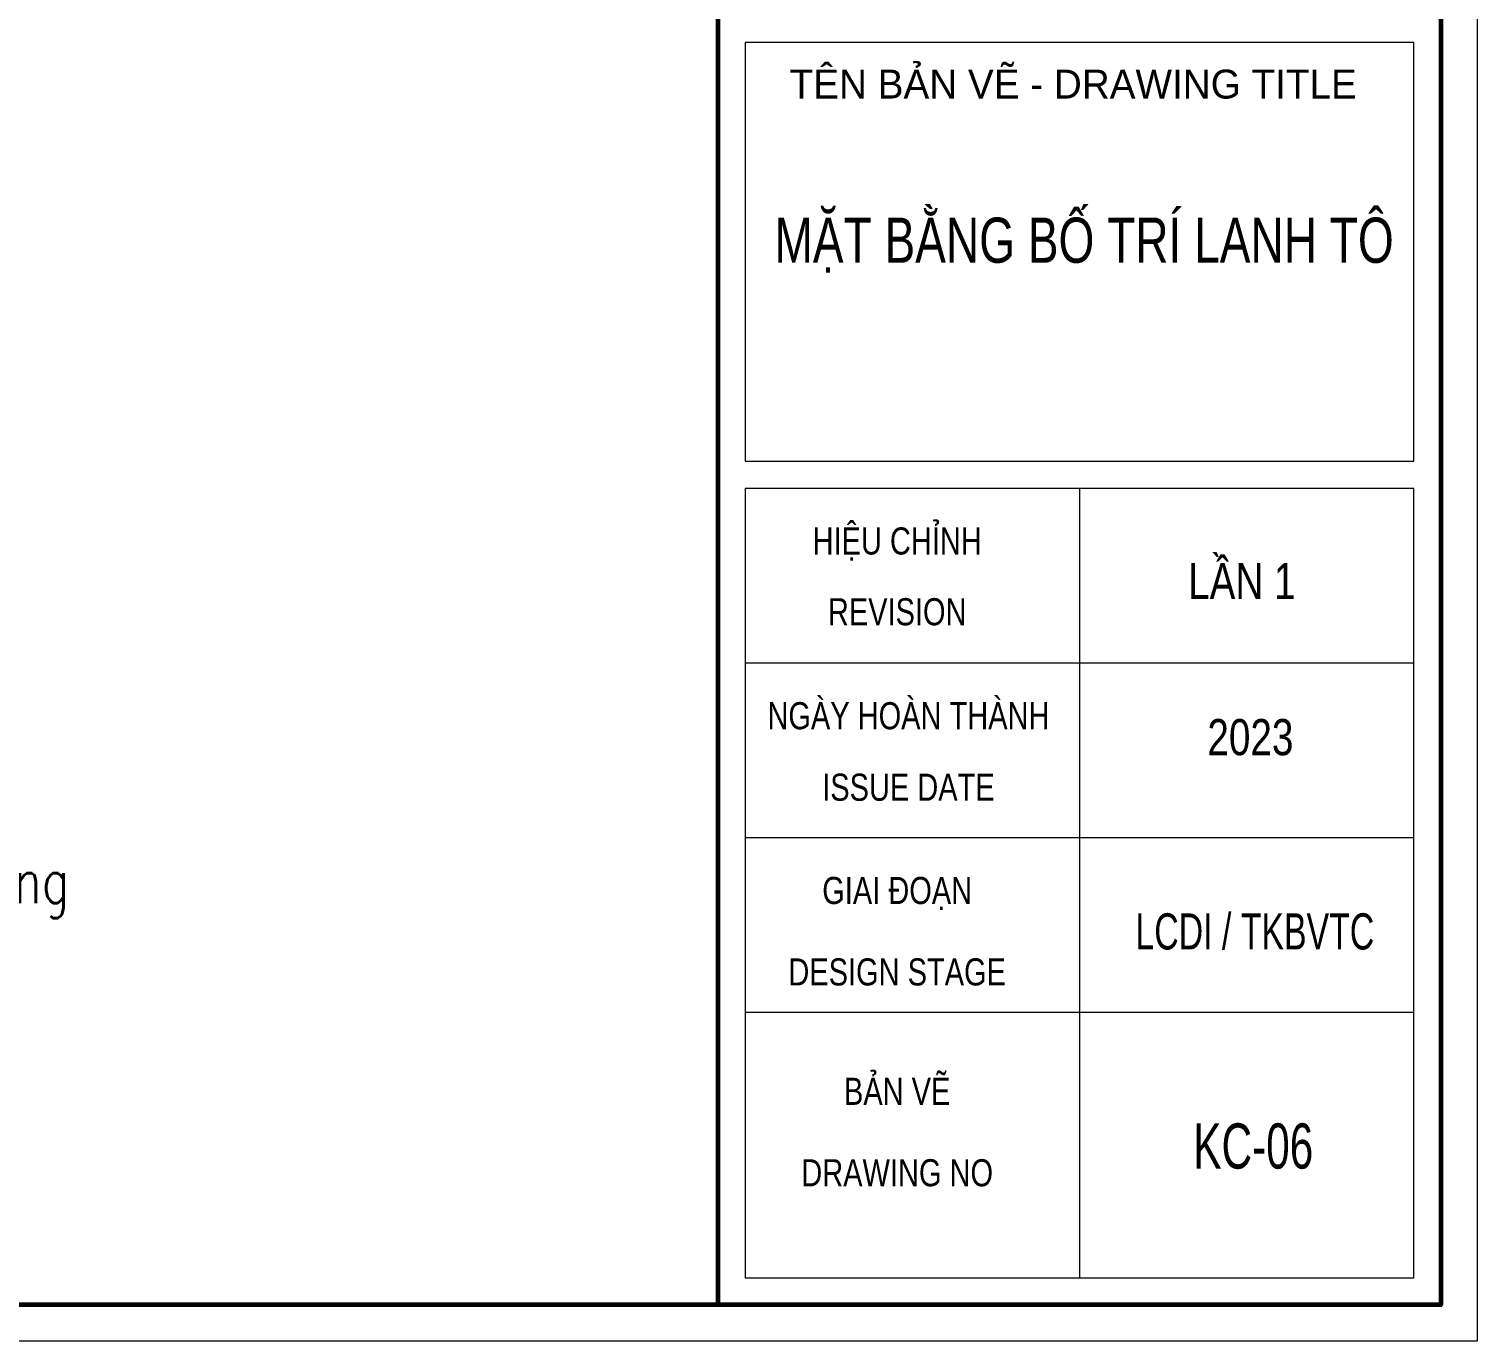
# Model space of a CAD drawing. Header units: millimetres. Extents: x 108335 to 288936, y -578047 to -548347.
# Drawn here: x 258928 to 263736, y -566167 to -561813 of the extents above; entities that cross this region are included whole.
import ezdxf
from ezdxf.enums import TextEntityAlignment as Align

# ---------------------------------------------------------------- set-up
doc = ezdxf.new("R2010")
doc.units = ezdxf.units.MM
doc.header["$MEASUREMENT"] = 0
doc.layers.get('Defpoints').update_dxf_attribs({"color": 1})
doc.layers.add('Khungten_LCDI', color=7, linetype='Continuous')
doc.layers.add('LC Net thay', color=7, linetype='Continuous', lineweight=25)
doc.layers.add('LC Text1', color=3, linetype='Continuous', lineweight=20)
doc.styles.add('Khungten', font='VHAVAN.TTF', dxfattribs={"width": 0.9, "height": 5000})
doc.styles.add('LC 3', font='vnsimli.shx', dxfattribs={"width": 0.75})
doc.styles.add('Title', font='VHBLACK.TTF', dxfattribs={"width": 0.8})

# ---------------------------------------------------------------- blocks, each defined once
blk = doc.blocks.new('Nha o can bo nhan vien Trung doan')
at = {"layer": 'Defpoints', "lineweight": 0}
blk.add_lwpolyline([(-1200, -14850), (-1200, 14850), (40800, 14850), (40800, -14850)], close=True, dxfattribs=at)
at = {"layer": 'Khungten_LCDI', "color": 5, "lineweight": 60}
blk.add_line((36600, 14650), (36600, -14650), dxfattribs=at)
at = {"layer": 'Khungten_LCDI', "color": 5, "lineweight": 25}
blk.add_line((40600, -14650), (40600, 14650), dxfattribs=at)
at = {"layer": 'Khungten_LCDI', "color": 9, "lineweight": 15}
for p, q in [((38600, -10133.4), (38600, -14500)), ((40450, -11100), (36750, -11100)), ((40450, -12066.7), (36750, -12066.7)), ((40450, -13033.3), (36750, -13033.3))]:
    blk.add_line(p, q, dxfattribs=at)
at = {"layer": 'Khungten_LCDI', "color": 5, "lineweight": 60}
blk.add_lwpolyline([(0, -14650), (0, 14650), (40600, 14650), (40600, -14650)], close=True, dxfattribs=at)
at = {"layer": 'Khungten_LCDI', "color": 9, "lineweight": 15}
for points in [[(36750, -9983.4), (40450, -9983.4), (40450, -7667.3), (36750, -7667.3)], [(36750, -14500), (40450, -14500), (40450, -10133.4), (36750, -10133.4)]]:
    blk.add_lwpolyline(points, close=True, dxfattribs=at)
at = {"color": 7, "style": 'Khungten'}
blk.add_text('tªn b¶n vÏ - drawing title', height=160, dxfattribs=at).set_placement((38565.6, -7977.2), align=Align.CENTER)
at = {"color": 7}
for s, height, style, width, p in [('hiÖu chØnh', 150, 'Khungten', 0.8, (37591.7, -10499.4)), ('revision', 150, 'Khungten', 0.8, (37591.7, -10891)), ('ngµy hoµn thµnh', 150, 'Khungten', 0.8, (37654, -11466.1)), ('issue date', 150, 'Khungten', 0.8, (37654, -11861.5)), ('giai ®o¹n', 150, 'Khungten', 0.8, (37591.7, -12432.7)), ('lcdi / tkbvtc', 200, 'Title', 0.7, (39570.6, -12684.1)), ('design stage', 150, 'Khungten', 0.8, (37591.7, -12883.2)), ('b¶n vÏ', 150, 'Khungten', 0.8, (37591.7, -13543.7)), ('drawing nO', 150, 'Khungten', 0.8, (37591.7, -13994.2))]:
    blk.add_text(s, height=height, dxfattribs=dict(at, style=style, width=width)).set_placement(p, align=Align.CENTER)
at = {"color": 7, "style": 'Khungten', "width": 0.8}
for tag, p in [('REVISION', (39498.8, -10746.3)), ('NGAYHT', (39546.1, -11609.4))]:
    blk.add_attdef(tag, text='', height=200, dxfattribs=at).set_placement(p, align=Align.CENTER)
at = {"layer": 'LC Text1', "style": 'Title', "width": 1.485915}
for tag, p, p2 in [('TENBANVE1', (36912.7, -8885.8), (40339.1, -8885.8)), ('TENBANVE2', (36912.7, -9562.5), (40339.1, -9562.5))]:
    blk.add_attdef(tag, text='', height=250, dxfattribs=at).set_placement(p, p2, align=Align.FIT)
at = {"layer": 'LC Text1', "style": 'Title', "width": 0.7}
blk.add_attdef('SOBANVE', text='', height=250, dxfattribs=at).set_placement((39562, -13896.2), align=Align.CENTER)

msp = doc.modelspace()

# ---------------------------------------------------------------- block references
at = {"layer": 'LC Net thay'}
ref = msp.add_blockref('Nha o can bo nhan vien Trung doan', (239255.7, -557257.19, 0), dxfattribs=dict(at, xscale=0.6, yscale=0.6, zscale=0.6))
ref.add_attrib('NGAYHT', '2023', dxfattribs={"layer": 'LC Text1', "height": 119.999, "style": 'Khungten', "width": 0.8}).set_placement((262983.34, -564222.82, 0), align=Align.CENTER)
ref.add_attrib('REVISION', 'lÇn 1', dxfattribs={"layer": 'LC Text1', "height": 119.999, "style": 'Khungten', "width": 0.8}).set_placement((262954.95, -563704.98, 0), align=Align.CENTER)
ref.add_attrib('SOBANVE', 'Kc-06', dxfattribs={"layer": 'LC Text1', "height": 150, "style": 'Title', "width": 0.7}).set_placement((262992.89, -565594.9, 0), align=Align.CENTER)
ref.add_attrib('TENBANVE1', 'MÆT B»NG Bè TRÝ LANH T¤', dxfattribs={"layer": 'LC Text1', "height": 150, "style": 'Title', "width": 0.651449}).set_placement((261403.29, -562588.65, 0), (263459.19, -562588.65, 0), align=Align.FIT)

# ---------------------------------------------------------------- texts
at = {"layer": 'LC Text1', "color": 3, "style": 'LC 3', "width": 0.75}
msp.add_text('- tr\xadíc khi c¾t uèn thÐp kiÓm tra kÝch th\xadíc thùc tÕ hiÖn tr\xadêng', height=150, dxfattribs=at).set_placement((253941.88, -564713.85, 0))

doc.saveas('drawing.dxf')
